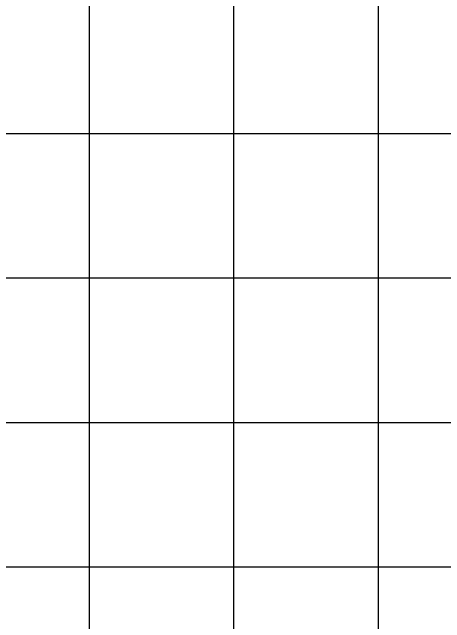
# Model space of a CAD drawing. Header units: millimetres. Extents: x 276147 to 291056, y 9594849 to 9609891.
# Drawn here: x 281212 to 281811, y 9596491 to 9597336 of the extents above; entities that cross this region are included whole.
import ezdxf

# ---------------------------------------------------------------- set-up
doc = ezdxf.new("R2010")
doc.units = ezdxf.units.MM
doc.header["$LTSCALE"] = 10
doc.layers.add('Top_malha_coord', color=8, linetype='Continuous')

msp = doc.modelspace()

# ---------------------------------------------------------------- linework, layer by layer
at = {"layer": 'Top_malha_coord'}
for p, q in [((281319.12, 9594947.78), (281319.12, 9597782.25)), ((281519.12, 9594947.78), (281519.12, 9597782.25)), ((281719.12, 9594947.78), (281719.12, 9597782.25)), ((280704.94, 9597168.37), (282519.12, 9597168.37)), ((280704.94, 9596968.37), (282519.12, 9596968.37)), ((280704.94, 9596768.37), (282519.12, 9596768.37)), ((280704.94, 9596568.37), (282519.12, 9596568.37))]:
    msp.add_line(p, q, dxfattribs=at)

doc.saveas('drawing.dxf')
